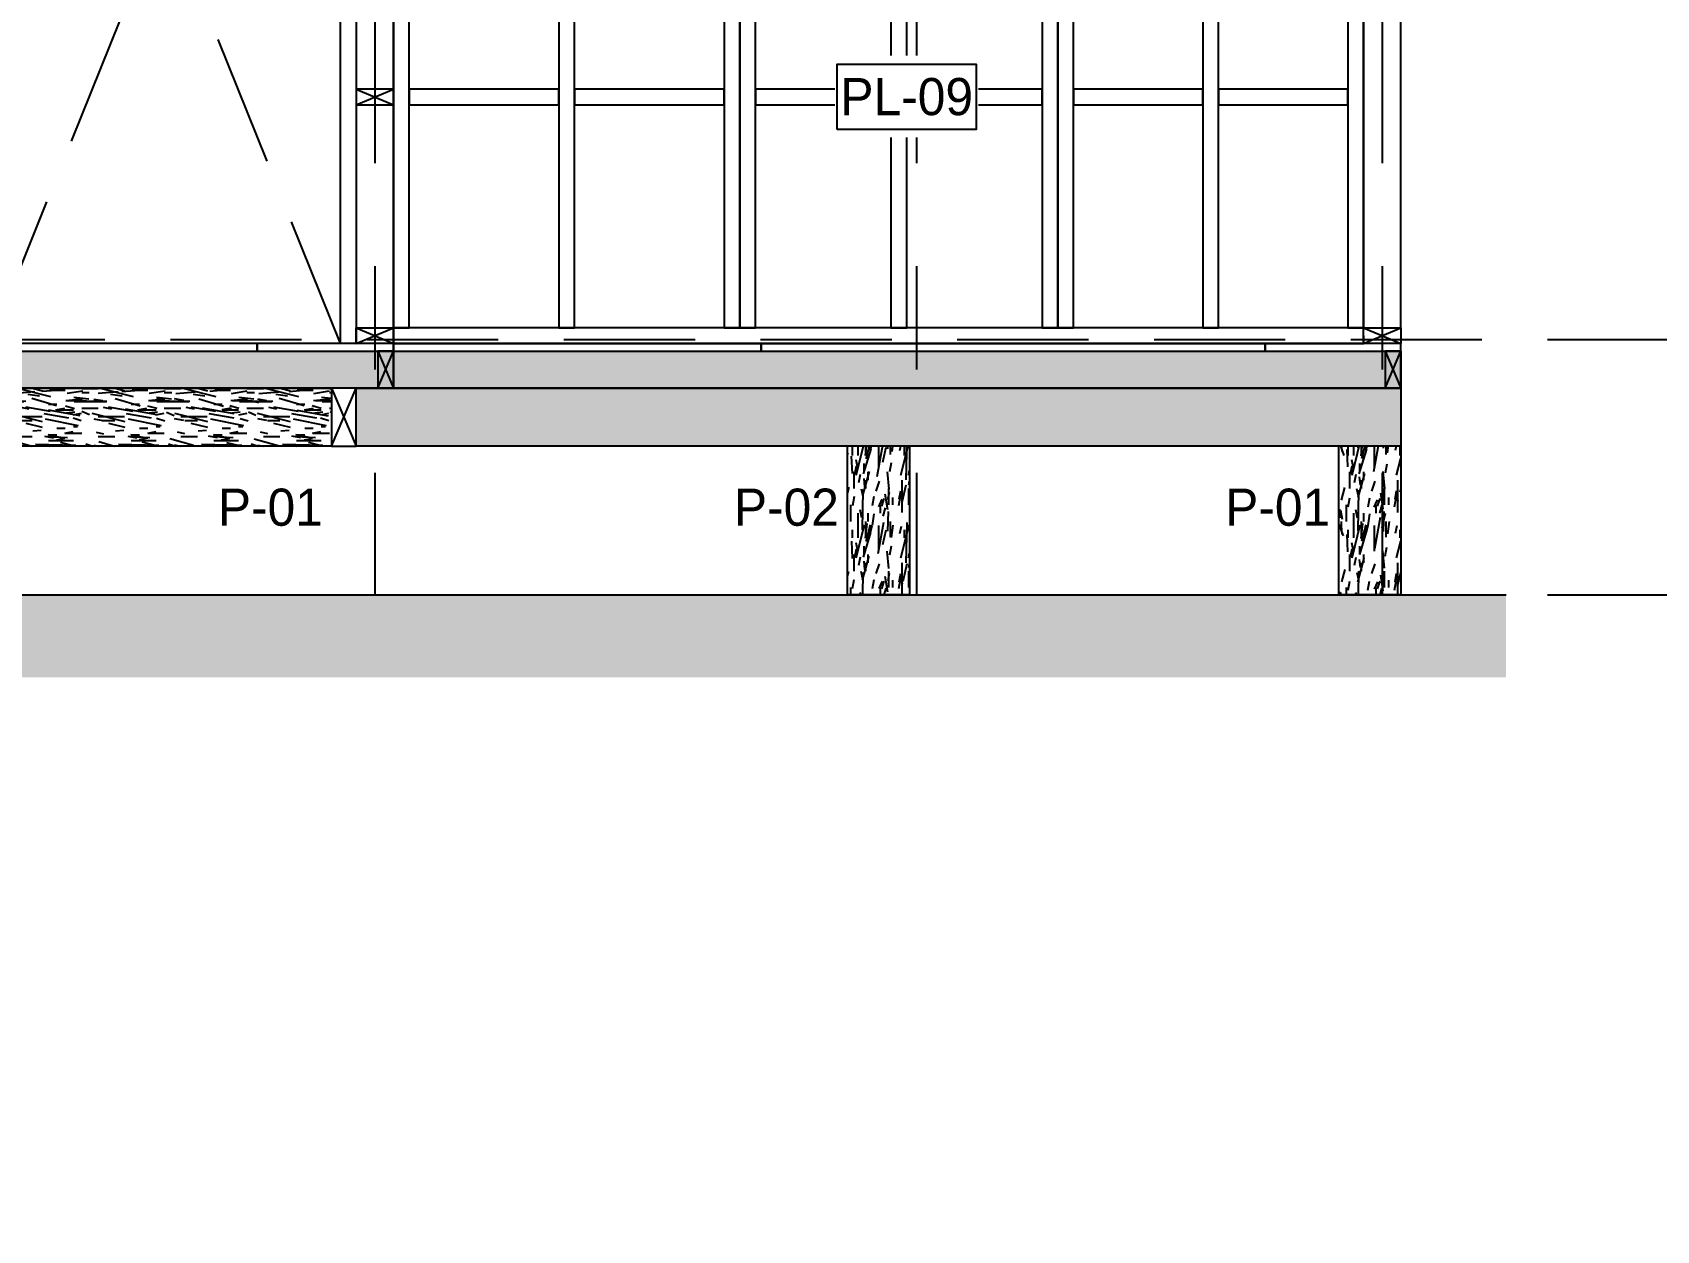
# Model space of a CAD drawing. Header units: millimetres. Extents: x 19438 to 19711, y 4351 to 4752.
# Drawn here: x 19480.548 to 19484.479, y 4515.826 to 4518.726 of the extents above; entities that cross this region are included whole.
import ezdxf

# ---------------------------------------------------------------- set-up
doc = ezdxf.new("R2010")
doc.units = ezdxf.units.MM
doc.set_wipeout_variables(frame=1)
doc.linetypes.add('CENTER', pattern=[2, 1.25, -0.25, 0.25, -0.25])
doc.linetypes.add('HIDDEN2', pattern=[4.7625, 3.175, -1.5875])
for name, color, linetype in [('cotas', 1, 'Continuous'), ('cotas @ 500', 1, 'Continuous'), ('EJES', 2, 'CENTER'), ('NIVELES', 2, 'Continuous'), ('PANELES PARED', 2, 'Continuous'), ('PILOTES', 2, 'Continuous'), ('PROYECCION PANEL', 6, 'Continuous'), ('TEXTO', 2, 'Continuous'), ('TEXTO @ 0.5', 2, 'Continuous'), ('VIGAS DE PISO', 2, 'Continuous')]:
    doc.layers.add(name, color=color, linetype=linetype)
doc.styles.add('century gothic', font='GOTHIC.TTF')
doc.styles.add('COTAS SMC', font='GOTHIC.TTF')
doc.dimstyles.new('ANOTATIVE 100 SMCONSTRUCCIONES', dxfattribs={"dimscale": 0, "dimtxt": 0.18, "dimasz": 0.15, "dimexe": 0.18, "dimexo": 0.09, "dimgap": 0.1, "dimtad": 1, "dimzin": 0, "dimdsep": 46, "dimtxsty": 'century gothic', "dimblk1": 'FLECHA1', "dimblk2": 'FLECHA1', "dimsah": 1, "dimcen": 0.18, "dimdle": 0.075, "dimclrd": 1, "dimclre": 1, "dimclrt": 2, "dimaunit": 1, "dimadec": 0, "dimazin": 0, "dimtfac": 0.75, "dimtix": 1, "dimtmove": 2, "dimatfit": 3, "dimfxl": 0.09, "dimtvp": 1.5, "dimtfill": 1, "dimtolj": 1, "dimtzin": 0, "dimarcsym": 0})
doc.dimstyles.new('PIES SMCONSTRUCCIONES', dxfattribs={"dimscale": 0, "dimtxt": 0.18, "dimasz": 0.2, "dimexe": 0.18, "dimexo": 0, "dimgap": 0.1, "dimtad": 1, "dimdec": 0, "dimlfac": 39.370079, "dimzin": 0, "dimdsep": 46, "dimlunit": 4, "dimtxsty": 'COTAS SMC', "dimblk1": 'FLECHA1', "dimblk2": 'FLECHA1', "dimsah": 1, "dimcen": 0.2, "dimdle": 0.075, "dimclrd": 1, "dimclre": 1, "dimclrt": 2, "dimaunit": 1, "dimadec": 0, "dimazin": 0, "dimtfac": 0.75, "dimtdec": 0, "dimtix": 1, "dimtmove": 2, "dimatfit": 3, "dimfxl": 0.09, "dimtvp": 1.5, "dimtfill": 1, "dimtolj": 1, "dimtzin": 0, "dimarcsym": 0})
pattern_1 = [(90, (10.32866, 0.142), (-0.2, 1e-17), [0.04, -0.16]), (98.9726, (10.43666, 0.144), (-0.199999525118, 1.200000005876), [0.0384708, -3.8086058]), (95.7105, (10.42466, 0.142), (-0.19999710144, 1.800000034755), [0.0401996, -1.9697752]), (74.5779, (10.36466, 0.142), (0.5999974677634, 2.1999999038893), [0.0601664, -5.9564754]), (83.6599, (10.29866, 0.146), (-4.086e-07, 0.200000063208), [0.0362216, -1.7748552]), (75.0686, (10.41266, 0.152), (0.199999673879, 0.799999998317), [0.0310484, -3.0737864]), (78.6901, (10.29666, 0.082), (-7.413e-08, 0.2000000583), [0.0815844, -0.9382194]), (95.7105, (10.45466, 0.144), (-0.19999710144, 1.800000034755), [0.0200998, -1.989875]), (90, (10.37066, 0.142), (-0.2, 1e-17), [0.02, -0.18]), (90, (10.34666, 0.102), (-0.2, 1e-17), [0.06, -0.14]), (101.3099, (10.31666, 0.142), (-0.19999948721, 0.79999995433), [0.020396, -0.9994078]), (92.7263, (10.39066, 0.122), (-0.1999992035454, 4.0000000589947), [0.0420476, -4.1627116]), (82.4054, (10.39666, 0.132), (0.19999873671, 1.599999971597), [0.0302654, -2.9962834]), (90, (10.47266, 0.122), (-0.2, 1e-17), [0.04, -0.16]), (88.8309, (10.48266, 0.102), (-1.5360345e-07, 0.2000000366479), [0.0980204, -9.70402]), (90, (10.33266, 0.102), (-0.2, 1e-17), [0.02, -0.18]), (90, (10.31666, 0.122), (-0.2, 1e-17), [0.02, -0.18]), (90, (10.29866, 0.032), (-0.2, 1e-17), [0.03, -0.17]), (80.5377, (10.28866, 0.086), (-7.752e-08, 0.200000015444), [0.0608276, -1.1557248]), (90, (10.28866, 0.022), (-0.2, 1e-17), [0.04, -0.16]), (90, (10.46866, 1e-18), (-0.2, 1e-17), [0.022, -0.178]), (90, (10.45866, 0.102), (-0.2, 1e-17), [0.02, -0.18]), (90, (10.45266, 2e-18), (-0.2, 1e-17), [0.042, -0.158]), (95.4403, (10.44066, 0.102), (-0.199998956714, 1.9999999402303), [0.04219, -4.1768144]), (90, (10.42466, 0.104), (-0.2, 1e-17), [0.038, -0.162]), (90, (10.42066, 4e-18), (-0.2, 1e-17), [0.022, -0.178]), (88.8309, (10.38866, 0.024), (-1.5360345e-07, 0.2000000366479), [0.0980204, -9.70402]), (90, (10.37066, 0.042), (-0.2, 1e-17), [0.02, -0.18]), (90, (10.36466, 0.022), (-0.2, 1e-17), [0.02, -0.18]), (90, (10.36466, 0.102), (-0.2, 1e-17), [0.04, -0.16]), (90, (10.36066, 0.062), (-0.2, 1e-17), [0.02, -0.18]), (90, (10.33666, 0.022), (-0.2, 1e-17), [0.04, -0.16]), (109.6538, (10.42066, 0.076), (-0.79999891494, 2.200000050424), [0.0297322, -2.9434812]), (101.3099, (10.36466, 0.042), (-0.19999948721, 0.79999995433), [0.020396, -0.9994078]), (101.3099, (10.37466, 0.122), (-0.19999948721, 0.79999995433), [0.020396, -0.9994078]), (95.7105, (10.29866, 0.062), (-0.19999710144, 1.800000034755), [0.0200998, -1.989875]), (79.6952, (10.28466, 1e-17), (0.19999893933, 1.199999995396), [0.0223606, -2.213707]), (78.6901, (10.46866, 0.022), (-7.413e-08, 0.2000000583), [0.020396, -0.9994078]), (180, (10.47266, 0.042), (-2e-17, -0.2), [0, -0.2]), (76.6076, (10.36066, 8e-18), (0.7999939065965, 3.400000044994), [0.043174, -4.2742308]), (101.3099, (10.33266, 0.122), (-0.19999948721, 0.79999995433), [0.020396, -0.9994078]), (100.3048, (10.45866, 0.122), (-0.199999208868, 0.999999957606), [0.0223606, -2.213707]), (78.6901, (10.37066, 0.062), (-7.413e-08, 0.2000000583), [0.020396, -0.9994078]), (78.6901, (10.36066, 0.082), (-7.413e-08, 0.2000000583), [0.020396, -0.9994078]), (71.5651, (10.38066, 6e-18), (-2.3367e-07, 0.19999995825), [0.0252982, -0.6071572]), (75.9638, (10.31266, 0.022), (-2.4875e-07, 0.19999992115), [0.0824622, -0.7421588]), (73.3008, (10.29866, 0.062), (0.39999874641, 1.399999991533), [0.0626418, -2.025419]), (90, (10.28866, 0.062), (-0.2, 1e-17), [0.024, -0.176]), (75.9638, (10.45266, 0.042), (-2.4875e-07, 0.19999992115), [0.0824622, -0.7421588]), (75.9638, (10.43866, 0.022), (-2.4875e-07, 0.19999992115), [0.0824622, -0.7421588]), (75.9638, (10.42066, 0.022), (-2.4875e-07, 0.19999992115), [0.0824622, -0.7421588]), (79.6952, (10.33266, 9e-18), (0.19999893933, 1.199999995396), [0.0223606, -2.213707]), (75.9638, (10.33666, 0.062), (-2.4875e-07, 0.19999992115), [0.041231, -0.78339]), (79.6952, (10.39666, 5e-18), (0.19999893933, 1.199999995396), [0.0223606, -2.213707]), (87.6141, (10.41066, 0.104), (-2.452822e-07, 0.199999989185), [0.0480416, -4.756123]), (79.6952, (10.37466, 0.082), (0.19999893933, 1.199999995396), [0.0223606, -2.213707]), (102.5288, (10.37866, 0.104), (-0.199999860747, 0.800000095695), [0.018439, -1.8254698]), (79.5626, (10.40666, 5e-18), (0.3999970687047, 2.199999936494), [0.0772788, -7.650591]), (81.8699, (10.42066, 0.076), (4.835e-08, 0.199999892184), [0.0282842, -1.3859292]), (94.7636, (10.40066, 0.022), (-0.199998289923, 2.199999989955), [0.0481664, -2.3601524]), (90, (10.39666, 0.07), (-0.2, 1e-17), [0.062, -0.138]), (74.7449, (10.30666, 1e-17), (0.199999664289, 0.799999942428), [0.0228036, -2.2575472]), (80.5377, (10.47266, 0.042), (-7.752e-08, 0.200000015444), [0.0608276, -1.1557248]), (70.0169, (10.43066, 3e-18), (0.19999986488, 0.599999976081), [0.0234094, -2.3175304]), (90, (10.31266, 0.162), (-0.2, 1e-17), [0.01, -0.19]), (90, (10.40066, 0.162), (-0.2, 1e-17), [0.02, -0.18]), (101.3099, (10.47266, 0.162), (-0.19999948721, 0.79999995433), [0.020396, -0.9994078]), (90, (10.45266, 0.164), (-0.2, 1e-17), [0.036, -0.164]), (73.3008, (10.34666, 0.162), (0.39999874641, 1.399999991533), [0.0208806, -2.0671802]), (78.0207, (10.38866, 0.164), (0.8002195416064, 3.7999999222511), [0.0368014, -6.7101288]), (180, (10.47266, 0.162), (-2e-17, -0.2), [0, -0.2]), (90, (10.46866, 0.182), (-0.2, 1e-17), [0.018, -0.182]), (90, (10.43066, 0.182), (-0.2, 1e-17), [0.018, -0.182]), (90, (10.42066, 0.182), (-0.2, 1e-17), [0.018, -0.182]), (66.0376, (10.35266, 0.182), (0.599997330343, 1.400000005486), [0.0196978, -1.9500724]), (78.5163, (10.32866, 0.182), (0.2000310941214, 0.99999999677376), [0.0183676, -13.043105]), (71.5651, (10.40066, 0.182), (-2.3367e-07, 0.19999995825), [0.0189736, -0.6134816]), (77.4712, (10.30266, 0.182), (0.19999992061, 1.000000064082), [0.018439, -1.8254698])]
pattern_2 = [(0, (10.62666, 0.156), (0, 0.2), [0.04, -0.16]), (8.9726, (10.62866, 0.048), (1.200000005876, 0.199999525118), [0.0384708, -3.8086058]), (5.7105, (10.62666, 0.06), (1.800000034755, 0.19999710144), [0.0401996, -1.9697752]), (344.5779, (10.62666, 0.12), (2.1999999038893, -0.5999974677634), [0.0601664, -5.9564754]), (353.6599, (10.63066, 0.186), (0.200000063208, 4.086e-07), [0.0362216, -1.7748552]), (345.0686, (10.63666, 0.072), (0.799999998317, -0.199999673879), [0.0310484, -3.0737864]), (348.6901, (10.56666, 0.188), (0.2000000583, 7.413e-08), [0.0815844, -0.9382194]), (5.7105, (10.62866, 0.03), (1.800000034755, 0.19999710144), [0.0200998, -1.989875]), (0, (10.62666, 0.114), (0, 0.2), [0.02, -0.18]), (0, (10.58666, 0.138), (0, 0.2), [0.06, -0.14]), (11.3099, (10.62666, 0.168), (0.79999995433, 0.19999948721), [0.020396, -0.9994078]), (2.7263, (10.60666, 0.094), (4.0000000589947, 0.1999992035454), [0.0420476, -4.1627116]), (352.4054, (10.61666, 0.088), (1.599999971597, -0.19999873671), [0.0302654, -2.9962834]), (0, (10.60666, 0.012), (0, 0.2), [0.04, -0.16]), (358.8309, (10.58666, 0.002), (0.2000000366479, 1.5360345e-07), [0.0980204, -9.70402]), (0, (10.58666, 0.152), (0, 0.2), [0.02, -0.18]), (0, (10.60666, 0.168), (0, 0.2), [0.02, -0.18]), (0, (10.51666, 0.186), (0, 0.2), [0.03, -0.17]), (350.5377, (10.57066, 0.196), (0.200000015444, 7.752e-08), [0.0608276, -1.1557248]), (0, (10.50666, 0.196), (0, 0.2), [0.04, -0.16]), (0, (10.48466, 0.016), (0, 0.2), [0.022, -0.178]), (0, (10.58666, 0.026), (0, 0.2), [0.02, -0.18]), (0, (10.48466, 0.032), (0, 0.2), [0.042, -0.158]), (5.4403, (10.58666, 0.044), (1.9999999402303, 0.199998956714), [0.04219, -4.1768144]), (0, (10.58866, 0.06), (0, 0.2), [0.038, -0.162]), (0, (10.48466, 0.064), (0, 0.2), [0.022, -0.178]), (358.8309, (10.50866, 0.096), (0.2000000366479, 1.5360345e-07), [0.0980204, -9.70402]), (0, (10.52666, 0.114), (0, 0.2), [0.02, -0.18]), (0, (10.50666, 0.12), (0, 0.2), [0.02, -0.18]), (0, (10.58666, 0.12), (0, 0.2), [0.04, -0.16]), (0, (10.54666, 0.124), (0, 0.2), [0.02, -0.18]), (0, (10.50666, 0.148), (0, 0.2), [0.04, -0.16]), (19.6538, (10.56066, 0.064), (2.200000050424, 0.79999891494), [0.0297322, -2.9434812]), (11.3099, (10.52666, 0.12), (0.79999995433, 0.19999948721), [0.020396, -0.9994078]), (11.3099, (10.60666, 0.11), (0.79999995433, 0.19999948721), [0.020396, -0.9994078]), (5.7105, (10.54666, 0.186), (1.800000034755, 0.19999710144), [0.0200998, -1.989875]), (349.6952, (10.48466, 0.2), (1.199999995396, -0.19999893933), [0.0223606, -2.213707]), (348.6901, (10.50666, 0.016), (0.2000000583, 7.413e-08), [0.020396, -0.9994078]), (90, (10.52666, 0.012), (-0.2, 1e-17), [0, -0.2]), (346.6076, (10.48466, 0.124), (3.400000044994, -0.7999939065965), [0.043174, -4.2742308]), (11.3099, (10.60666, 0.152), (0.79999995433, 0.19999948721), [0.020396, -0.9994078]), (10.3048, (10.60666, 0.026), (0.999999957606, 0.199999208868), [0.0223606, -2.213707]), (348.6901, (10.54666, 0.114), (0.2000000583, 7.413e-08), [0.020396, -0.9994078]), (348.6901, (10.56666, 0.124), (0.2000000583, 7.413e-08), [0.020396, -0.9994078]), (341.5651, (10.48466, 0.104), (0.19999995825, 2.3367e-07), [0.0252982, -0.6071572]), (345.9638, (10.50666, 0.172), (0.19999992115, 2.4875e-07), [0.0824622, -0.7421588]), (343.3008, (10.54666, 0.186), (1.399999991533, -0.39999874641), [0.0626418, -2.025419]), (0, (10.54666, 0.196), (0, 0.2), [0.024, -0.176]), (345.9638, (10.52666, 0.032), (0.19999992115, 2.4875e-07), [0.0824622, -0.7421588]), (345.9638, (10.50666, 0.046), (0.19999992115, 2.4875e-07), [0.0824622, -0.7421588]), (345.9638, (10.50666, 0.064), (0.19999992115, 2.4875e-07), [0.0824622, -0.7421588]), (349.6952, (10.48466, 0.152), (1.199999995396, -0.19999893933), [0.0223606, -2.213707]), (345.9638, (10.54666, 0.148), (0.19999992115, 2.4875e-07), [0.041231, -0.78339]), (349.6952, (10.48466, 0.088), (1.199999995396, -0.19999893933), [0.0223606, -2.213707]), (357.6141, (10.58866, 0.074), (0.199999989185, 2.452822e-07), [0.0480416, -4.756123]), (349.6952, (10.56666, 0.11), (1.199999995396, -0.19999893933), [0.0223606, -2.213707]), (12.5288, (10.58866, 0.106), (0.800000095695, 0.199999860747), [0.018439, -1.8254698]), (349.5626, (10.48466, 0.078), (2.199999936494, -0.3999970687047), [0.0772788, -7.650591]), (351.8699, (10.56066, 0.064), (0.199999892184, -4.835e-08), [0.0282842, -1.3859292]), (4.7636, (10.50666, 0.084), (2.199999989955, 0.199998289923), [0.0481664, -2.3601524]), (0, (10.55466, 0.088), (0, 0.2), [0.062, -0.138]), (344.7449, (10.48466, 0.178), (0.799999942428, -0.199999664289), [0.0228036, -2.2575472]), (350.5377, (10.52666, 0.012), (0.200000015444, 7.752e-08), [0.0608276, -1.1557248]), (340.0169, (10.48466, 0.054), (0.599999976081, -0.19999986488), [0.0234094, -2.3175304]), (0, (10.64666, 0.172), (0, 0.2), [0.01, -0.19]), (0, (10.64666, 0.084), (0, 0.2), [0.02, -0.18]), (11.3099, (10.64666, 0.012), (0.79999995433, 0.19999948721), [0.020396, -0.9994078]), (0, (10.64866, 0.032), (0, 0.2), [0.036, -0.164]), (343.3008, (10.64666, 0.138), (1.399999991533, -0.39999874641), [0.0208806, -2.0671802]), (348.0207, (10.64866, 0.096), (3.7999999222511, -0.8002195416064), [0.0368014, -6.7101288]), (90, (10.64666, 0.012), (-0.2, 1e-17), [0, -0.2]), (0, (10.66666, 0.016), (0, 0.2), [0.018, -0.182]), (0, (10.66666, 0.054), (0, 0.2), [0.018, -0.182]), (0, (10.66666, 0.064), (0, 0.2), [0.018, -0.182]), (336.0376, (10.66666, 0.132), (1.400000005486, -0.599997330343), [0.0196978, -1.9500724]), (348.5163, (10.66666, 0.156), (0.99999999677376, -0.2000310941214), [0.0183676, -13.043105]), (341.5651, (10.66666, 0.084), (0.19999995825, 2.3367e-07), [0.0189736, -0.6134816]), (347.4712, (10.66666, 0.182), (1.000000064082, -0.19999992061), [0.018439, -1.8254698])]

# ---------------------------------------------------------------- blocks, each defined once
blk = doc.blocks.new('FLECHA1')
at = {"color": 4}
blk.add_line((-0.246176, -0.248081), (0.248081, 0.25), dxfattribs=at)
at = {"color": 1}
blk.add_line((-1, 0), (0.496162, 0), dxfattribs=at)
blk = doc.blocks.new('*D405')
at = {"layer": 'cotas', "color": 1, "lineweight": -2, "transparency": 16777216}
for p, q in [((19614.326, 4625.8448), (19614.326, 4700.8448)), ((19570.9836, 4550.8448), (19524.326, 4550.8448)), ((19614.326, 4548.4298), (19614.326, 4550.8448)), ((19570.5339, 4548.4298), (19524.326, 4548.4298)), ((19614.326, 4473.4298), (19614.326, 4398.4298))]:
    blk.add_line(p, q, dxfattribs=at)
at = {"layer": 'Defpoints', "color": 0, "transparency": 16777216}
for p in [(19614.326, 4550.8448), (19615.9836, 4550.8448), (19615.5339, 4548.4298)]:
    blk.add_point(p, dxfattribs=at)
at = {"layer": 'cotas', "color": 1, "lineweight": -2, "transparency": 16777216, "xscale": 75, "yscale": 75, "zscale": 75}
for p, rotation in [((19614.326, 4550.8448), 270), ((19614.326, 4548.4298), 90)]:
    blk.add_blockref('FLECHA1', p, dxfattribs=dict(at, rotation=rotation))
at = {"layer": 'cotas', "color": 2, "transparency": 16777216, "insert": (19517.3376, 4549.6373), "char_height": 90, "attachment_point": 5, "rotation": 90, "style": 'century gothic', "bg_fill": 3, "box_fill_scale": 1.1, "bg_fill_color": 256, "bg_fill_true_color": 13158600, "bg_fill_transparency": 0}
blk.add_mtext('\\A1;2.42', dxfattribs=at)
blk = doc.blocks.new('*D460')
at = {"layer": 'cotas', "color": 1, "lineweight": -2, "transparency": 16777216}
for p, q in [((19620.0128, 4651.7533), (19620.0128, 4751.7533)), ((19620.4168, 4551.7533), (19530.0128, 4551.7533)), ((19620.0128, 4550.5333), (19620.0128, 4551.7533)), ((19620.4168, 4550.5333), (19530.0128, 4550.5333)), ((19620.0128, 4450.5333), (19620.0128, 4350.5333))]:
    blk.add_line(p, q, dxfattribs=at)
at = {"layer": 'Defpoints', "color": 0, "transparency": 16777216}
for p in [(19620.0128, 4551.7533), (19620.4168, 4551.7533), (19620.4168, 4550.5333)]:
    blk.add_point(p, dxfattribs=at)
at = {"layer": 'cotas', "color": 1, "lineweight": -2, "transparency": 16777216, "xscale": 100, "yscale": 100, "zscale": 100}
for p, rotation in [((19620.0128, 4551.7533), 270), ((19620.0128, 4550.5333), 90)]:
    blk.add_blockref('FLECHA1', p, dxfattribs=dict(at, rotation=rotation))
at = {"layer": 'cotas', "color": 2, "transparency": 16777216, "insert": (19523.8809, 4551.1433), "char_height": 90, "attachment_point": 5, "rotation": 90, "style": 'COTAS SMC', "bg_fill": 3, "box_fill_scale": 1.1, "bg_fill_color": 256, "bg_fill_true_color": 13158600, "bg_fill_transparency": 0}
blk.add_mtext("\\A1;4'", dxfattribs=at)
blk = doc.blocks.new('PP9')
at = {"layer": 'PANELES PARED', "color": 8, "linetype": 'HIDDEN2', "ltscale": 0.1}
for p, q in [((19480.4086, 4520.0188), (19481.1786, 4521.1482)), ((19480.4086, 4521.1482), (19481.1786, 4520.0188))]:
    blk.add_line(p, q, dxfattribs=at)
at = {"layer": 'PANELES PARED'}
for points in [[(19479.5702, 4521.2242), (19479.5702, 4521.1862), (19481.9186, 4521.1862), (19481.9186, 4521.2242)], [(19479.6082, 4521.1862), (19479.5702, 4521.1862), (19479.5702, 4518.8622), (19479.6082, 4518.8622)], [(19480.0084, 4521.1862), (19479.9704, 4521.1862), (19479.9704, 4518.8622), (19480.0084, 4518.8622)], [(19480.4086, 4521.1862), (19480.3706, 4521.1862), (19480.3706, 4518.8622), (19480.4086, 4518.8622)], [(19480.4086, 4521.1862), (19480.4086, 4521.1482), (19481.1786, 4521.1482), (19481.1786, 4521.1862)], [(19481.2166, 4521.1862), (19481.1786, 4521.1862), (19481.1786, 4518.8622), (19481.2166, 4518.8622)], [(19481.5676, 4521.1862), (19481.5296, 4521.1862), (19481.5296, 4518.8622), (19481.5676, 4518.8622)], [(19481.9186, 4521.1862), (19481.8806, 4521.1862), (19481.8806, 4518.8622), (19481.9186, 4518.8622)], [(19479.6082, 4520.6215), (19479.6082, 4520.5835), (19479.9704, 4520.5835), (19479.9704, 4520.6215)], [(19480.0084, 4520.6215), (19480.0084, 4520.5835), (19480.3706, 4520.5835), (19480.3706, 4520.6215)], [(19481.2166, 4520.6215), (19481.2166, 4520.5835), (19481.5296, 4520.5835), (19481.5296, 4520.6215)], [(19481.5676, 4520.6215), (19481.5676, 4520.5835), (19481.8806, 4520.5835), (19481.8806, 4520.6215)], [(19479.6082, 4520.0188), (19479.6082, 4519.9808), (19479.9704, 4519.9808), (19479.9704, 4520.0188)], [(19480.0084, 4520.0188), (19480.0084, 4519.9808), (19480.3706, 4519.9808), (19480.3706, 4520.0188)], [(19480.4086, 4520.0188), (19480.4086, 4519.9808), (19481.1786, 4519.9808), (19481.1786, 4520.0188)], [(19481.2166, 4520.0188), (19481.2166, 4519.9808), (19481.5296, 4519.9808), (19481.5296, 4520.0188)], [(19481.5676, 4520.0188), (19481.5676, 4519.9808), (19481.8806, 4519.9808), (19481.8806, 4520.0188)], [(19480.4466, 4519.9808), (19480.4086, 4519.9808), (19480.4086, 4518.8622), (19480.4466, 4518.8622)], [(19480.8126, 4519.9808), (19480.7746, 4519.9808), (19480.7746, 4518.8622), (19480.8126, 4518.8622)], [(19481.1786, 4519.9808), (19481.1406, 4519.9808), (19481.1406, 4518.8622), (19481.1786, 4518.8622)], [(19479.6082, 4519.4405), (19479.6082, 4519.4025), (19479.9704, 4519.4025), (19479.9704, 4519.4405)], [(19480.0084, 4519.4405), (19480.0084, 4519.4025), (19480.3706, 4519.4025), (19480.3706, 4519.4405)], [(19480.4466, 4519.4405), (19480.4466, 4519.4025), (19480.7746, 4519.4025), (19480.7746, 4519.4405)], [(19480.8126, 4519.4405), (19480.8126, 4519.4025), (19481.1406, 4519.4025), (19481.1406, 4519.4405)], [(19481.2166, 4519.4405), (19481.2166, 4519.4025), (19481.5296, 4519.4025), (19481.5296, 4519.4405)], [(19481.5676, 4519.4405), (19481.5676, 4519.4025), (19481.8806, 4519.4025), (19481.8806, 4519.4405)], [(19479.5702, 4518.8622), (19479.5702, 4518.8242), (19481.9186, 4518.8242), (19481.9186, 4518.8622)]]:
    blk.add_lwpolyline(points, close=True, dxfattribs=at)
blk = doc.blocks.new('P01')
h = blk.add_hatch()
h.set_pattern_fill('MADERA_03', color=250, scale=0.2, angle=90, pattern_type=2)
h.set_pattern_definition([(90, (-0.156, 0.142), (-0.2, 1e-17), [0.04, -0.16]), (98.9726, (-0.048, 0.144), (-0.199999525118, 1.200000005876), [0.0384708, -3.8086058]), (95.7105, (-0.06, 0.142), (-0.19999710144, 1.800000034755), [0.0401996, -1.9697752]), (74.5779, (-0.12, 0.142), (0.5999974677634, 2.1999999038893), [0.0601664, -5.9564754]), (83.6599, (-0.186, 0.146), (-4.086e-07, 0.200000063208), [0.0362216, -1.7748552]), (75.0686, (-0.072, 0.152), (0.199999673879, 0.799999998317), [0.0310484, -3.0737864]), (78.6901, (-0.188, 0.082), (-7.413e-08, 0.2000000583), [0.0815844, -0.9382194]), (95.7105, (-0.03, 0.144), (-0.19999710144, 1.800000034755), [0.0200998, -1.989875]), (90, (-0.114, 0.142), (-0.2, 1e-17), [0.02, -0.18]), (90, (-0.138, 0.102), (-0.2, 1e-17), [0.06, -0.14]), (101.3099, (-0.168, 0.142), (-0.19999948721, 0.79999995433), [0.020396, -0.9994078]), (92.7263, (-0.094, 0.122), (-0.1999992035454, 4.0000000589947), [0.0420476, -4.1627116]), (82.4054, (-0.088, 0.132), (0.19999873671, 1.599999971597), [0.0302654, -2.9962834]), (90, (-0.012, 0.122), (-0.2, 1e-17), [0.04, -0.16]), (88.8309, (-0.002, 0.102), (-1.5360345e-07, 0.2000000366479), [0.0980204, -9.70402]), (90, (-0.152, 0.102), (-0.2, 1e-17), [0.02, -0.18]), (90, (-0.168, 0.122), (-0.2, 1e-17), [0.02, -0.18]), (90, (-0.186, 0.032), (-0.2, 1e-17), [0.03, -0.17]), (80.5377, (-0.196, 0.086), (-7.752e-08, 0.200000015444), [0.0608276, -1.1557248]), (90, (-0.196, 0.022), (-0.2, 1e-17), [0.04, -0.16]), (90, (-0.016, 1e-18), (-0.2, 1e-17), [0.022, -0.178]), (90, (-0.026, 0.102), (-0.2, 1e-17), [0.02, -0.18]), (90, (-0.032, 2e-18), (-0.2, 1e-17), [0.042, -0.158]), (95.4403, (-0.044, 0.102), (-0.199998956714, 1.9999999402303), [0.04219, -4.1768144]), (90, (-0.06, 0.104), (-0.2, 1e-17), [0.038, -0.162]), (90, (-0.064, 4e-18), (-0.2, 1e-17), [0.022, -0.178]), (88.8309, (-0.096, 0.024), (-1.5360345e-07, 0.2000000366479), [0.0980204, -9.70402]), (90, (-0.114, 0.042), (-0.2, 1e-17), [0.02, -0.18]), (90, (-0.12, 0.022), (-0.2, 1e-17), [0.02, -0.18]), (90, (-0.12, 0.102), (-0.2, 1e-17), [0.04, -0.16]), (90, (-0.124, 0.062), (-0.2, 1e-17), [0.02, -0.18]), (90, (-0.148, 0.022), (-0.2, 1e-17), [0.04, -0.16]), (109.6538, (-0.064, 0.076), (-0.79999891494, 2.200000050424), [0.0297322, -2.9434812]), (101.3099, (-0.12, 0.042), (-0.19999948721, 0.79999995433), [0.020396, -0.9994078]), (101.3099, (-0.11, 0.122), (-0.19999948721, 0.79999995433), [0.020396, -0.9994078]), (95.7105, (-0.186, 0.062), (-0.19999710144, 1.800000034755), [0.0200998, -1.989875]), (79.6952, (-0.2, 1e-17), (0.19999893933, 1.199999995396), [0.0223606, -2.213707]), (78.6901, (-0.016, 0.022), (-7.413e-08, 0.2000000583), [0.020396, -0.9994078]), (180, (-0.012, 0.042), (-2e-17, -0.2), [0, -0.2]), (76.6076, (-0.124, 8e-18), (0.7999939065965, 3.400000044994), [0.043174, -4.2742308]), (101.3099, (-0.152, 0.122), (-0.19999948721, 0.79999995433), [0.020396, -0.9994078]), (100.3048, (-0.026, 0.122), (-0.199999208868, 0.999999957606), [0.0223606, -2.213707]), (78.6901, (-0.114, 0.062), (-7.413e-08, 0.2000000583), [0.020396, -0.9994078]), (78.6901, (-0.124, 0.082), (-7.413e-08, 0.2000000583), [0.020396, -0.9994078]), (71.5651, (-0.104, 6e-18), (-2.3367e-07, 0.19999995825), [0.0252982, -0.6071572]), (75.9638, (-0.172, 0.022), (-2.4875e-07, 0.19999992115), [0.0824622, -0.7421588]), (73.3008, (-0.186, 0.062), (0.39999874641, 1.399999991533), [0.0626418, -2.025419]), (90, (-0.196, 0.062), (-0.2, 1e-17), [0.024, -0.176]), (75.9638, (-0.032, 0.042), (-2.4875e-07, 0.19999992115), [0.0824622, -0.7421588]), (75.9638, (-0.046, 0.022), (-2.4875e-07, 0.19999992115), [0.0824622, -0.7421588]), (75.9638, (-0.064, 0.022), (-2.4875e-07, 0.19999992115), [0.0824622, -0.7421588]), (79.6952, (-0.152, 9e-18), (0.19999893933, 1.199999995396), [0.0223606, -2.213707]), (75.9638, (-0.148, 0.062), (-2.4875e-07, 0.19999992115), [0.041231, -0.78339]), (79.6952, (-0.088, 5e-18), (0.19999893933, 1.199999995396), [0.0223606, -2.213707]), (87.6141, (-0.074, 0.104), (-2.452822e-07, 0.199999989185), [0.0480416, -4.756123]), (79.6952, (-0.11, 0.082), (0.19999893933, 1.199999995396), [0.0223606, -2.213707]), (102.5288, (-0.106, 0.104), (-0.199999860747, 0.800000095695), [0.018439, -1.8254698]), (79.5626, (-0.078, 5e-18), (0.3999970687047, 2.199999936494), [0.0772788, -7.650591]), (81.8699, (-0.064, 0.076), (4.835e-08, 0.199999892184), [0.0282842, -1.3859292]), (94.7636, (-0.084, 0.022), (-0.199998289923, 2.199999989955), [0.0481664, -2.3601524]), (90, (-0.088, 0.07), (-0.2, 1e-17), [0.062, -0.138]), (74.7449, (-0.178, 1e-17), (0.199999664289, 0.799999942428), [0.0228036, -2.2575472]), (80.5377, (-0.012, 0.042), (-7.752e-08, 0.200000015444), [0.0608276, -1.1557248]), (70.0169, (-0.054, 3e-18), (0.19999986488, 0.599999976081), [0.0234094, -2.3175304]), (90, (-0.172, 0.162), (-0.2, 1e-17), [0.01, -0.19]), (90, (-0.084, 0.162), (-0.2, 1e-17), [0.02, -0.18]), (101.3099, (-0.012, 0.162), (-0.19999948721, 0.79999995433), [0.020396, -0.9994078]), (90, (-0.032, 0.164), (-0.2, 1e-17), [0.036, -0.164]), (73.3008, (-0.138, 0.162), (0.39999874641, 1.399999991533), [0.0208806, -2.0671802]), (78.0207, (-0.096, 0.164), (0.8002195416064, 3.7999999222511), [0.0368014, -6.7101288]), (180, (-0.012, 0.162), (-2e-17, -0.2), [0, -0.2]), (90, (-0.016, 0.182), (-0.2, 1e-17), [0.018, -0.182]), (90, (-0.054, 0.182), (-0.2, 1e-17), [0.018, -0.182]), (90, (-0.064, 0.182), (-0.2, 1e-17), [0.018, -0.182]), (66.0376, (-0.132, 0.182), (0.599997330343, 1.400000005486), [0.0196978, -1.9500724]), (78.5163, (-0.156, 0.182), (0.2000310941214, 0.99999999677376), [0.0183676, -13.043105]), (71.5651, (-0.084, 0.182), (-2.3367e-07, 0.19999995825), [0.0189736, -0.6134816]), (77.4712, (-0.182, 0.182), (0.19999992061, 1.000000064082), [0.018439, -1.8254698])])
h.paths.add_polyline_path([(19444.003, 4504.1263), (19444.153, 4504.1263), (19444.153, 4504.6263), (19444.003, 4504.6263)])
blk.add_lwpolyline([(19444.003, 4504.1263), (19444.153, 4504.1263), (19444.153, 4504.6263), (19444.003, 4504.6263)], close=True)
blk = doc.blocks.new('PP17')
at = {"layer": 'PANELES PARED', "color": 8, "linetype": 'HIDDEN2', "ltscale": 0.1}
for p, q in [((19433.3208, 4512.8793), (19432.4708, 4513.0933)), ((19433.3208, 4513.0933), (19432.4708, 4512.8793)), ((19432.4708, 4512.8413), (19433.3208, 4510.7313)), ((19432.4708, 4510.7313), (19433.3208, 4512.8413))]:
    blk.add_line(p, q, dxfattribs=at)
at = {"layer": 'PANELES PARED'}
for points in [[(19432.4328, 4513.1313), (19432.4328, 4513.0933), (19433.3588, 4513.0933), (19433.3588, 4513.1313)], [(19432.4708, 4513.0933), (19432.4328, 4513.0933), (19432.4328, 4510.7313), (19432.4708, 4510.7313)], [(19433.3588, 4513.0933), (19433.3208, 4513.0933), (19433.3208, 4510.7313), (19433.3588, 4510.7313)], [(19432.4708, 4512.8793), (19432.4708, 4512.8413), (19433.3208, 4512.8413), (19433.3208, 4512.8793)]]:
    blk.add_lwpolyline(points, close=True, dxfattribs=at)
blk = doc.blocks.new('*U570')
at = {"layer": 'cotas @ 500'}
dim = blk.add_linear_dim(base=(19614.3260382735, 4550.8448237801), p1=(19615.5338597089, 4548.4298237801), p2=(19615.9836080801, 4550.8448237801), angle=90, dimstyle='ANOTATIVE 100 SMCONSTRUCCIONES', override={"dimscale": 500, "dimtix": 1, "dimtofl": 1, "dimtmove": 1, "dimatfit": 1}, dxfattribs=at)
dim.commit()
dim.dimension.update_dxf_attribs({"geometry": '*D405', "text_midpoint": (19517.3375950376, 4549.6373237801)})
blk = doc.blocks.new('*U572')
at = {"layer": 'cotas @ 500'}
dim = blk.add_linear_dim(base=(19620.0128, 4551.7533), p1=(19620.4168, 4550.5333), p2=(19620.4168, 4551.7533), angle=90, dimstyle='PIES SMCONSTRUCCIONES', override={"dimscale": 500, "dimtix": 1, "dimtofl": 1, "dimtmove": 2, "dimatfit": 3}, dxfattribs=at)
dim.commit()
dim.dimension.update_dxf_attribs({"geometry": '*D460', "text_midpoint": (19523.8809, 4551.1433)})

msp = doc.modelspace()

# ---------------------------------------------------------------- block references
at = {"layer": 'PILOTES', "xscale": -1}
msp.add_blockref('P01', (38925.425, 13.2387), dxfattribs=at)

# ---------------------------------------------------------------- next in the draw order: wipeouts: each hides what was drawn before it
msp.add_wipeout([(19483.8604, 4517.865), (19483.8604, 4517.725), (19481.332, 4517.725), (19481.332, 4517.865)]).dxf.layer = 'VIGAS DE PISO'

# ---------------------------------------------------------------- next in the draw order: block references
at = {"layer": 'cotas'}
msp.add_blockref('*U570', (0, 0), dxfattribs=at)

# ---------------------------------------------------------------- next in the draw order: block references
msp.add_blockref('*U572', (0, 0), dxfattribs=at)

# ---------------------------------------------------------------- next in the draw order: hatches: boundary and pattern name
h = msp.add_hatch()
h.set_pattern_fill('MADERA_03', color=250, scale=0.2, angle=90, pattern_type=2)
h.set_pattern_definition(pattern_1)
h.paths.add_polyline_path([(19482.6712, 4517.365), (19482.5212, 4517.365), (19482.5212, 4517.865), (19482.6712, 4517.865)])
h = msp.add_hatch()
h.set_pattern_fill('MADERA_03', color=250, scale=0.2, angle=90, pattern_type=2)
h.set_pattern_definition(pattern_1)
h.paths.add_polyline_path([(19483.8604, 4517.365), (19483.7104, 4517.365), (19483.7104, 4517.865), (19483.8604, 4517.865)])
h = msp.add_hatch()
h.set_pattern_fill('EARTH', color=8, scale=0.01, angle=45)
h.set_pattern_definition([(45, (33.39895, 13.23871), (7e-18, 0.08980256121), [0.0635, -0.0635]), (45, (33.38211, 13.255545), (7e-18, 0.08980256121), [0.0635, -0.0635]), (45, (33.365274, 13.27238), (7e-18, 0.08980256121), [0.0635, -0.0635]), (135, (33.365274, 13.28361), (-0.08980256121, 7e-18), [0.0635, -0.0635]), (135, (33.38211, 13.300446), (-0.08980256121, 7e-18), [0.0635, -0.0635]), (135, (33.39895, 13.317284), (-0.08980256121, 7e-18), [0.0635, -0.0635])])
h.paths.add_polyline_path([(19484.1154, 4517.165), (19484.1154, 4517.365), (19477.177, 4517.365), (19477.177, 4517.165)])

# ---------------------------------------------------------------- next in the draw order: linework, layer by layer
at = {"color": 5}
msp.add_line((19477.177, 4517.365), (19484.1154, 4517.365), dxfattribs=at)
at = {"color": 1}
for points in [[(19479.872, 4517.973), (19479.872, 4517.955), (19481.092, 4517.955), (19481.092, 4517.973)], [(19481.092, 4517.973), (19481.092, 4517.955), (19481.422, 4517.955), (19481.422, 4517.973)], [(19481.422, 4517.973), (19481.422, 4517.955), (19482.312, 4517.955), (19482.312, 4517.973)], [(19482.312, 4517.973), (19482.312, 4517.955), (19483.532, 4517.955), (19483.532, 4517.973)], [(19483.532, 4517.973), (19483.532, 4517.955), (19483.8604, 4517.955), (19483.8604, 4517.973)]]:
    msp.add_lwpolyline(points, close=True, dxfattribs=at)
at = {"layer": 'NIVELES', "color": 1, "linetype": 'HIDDEN2', "ltscale": 0.1}
for p, q in [((19477.0719, 4517.983), (19485.2204, 4517.983)), ((19477.0719, 4517.365), (19485.2204, 4517.365))]:
    msp.add_line(p, q, dxfattribs=at)
at = {"layer": 'PANELES PARED'}
for p, q in [((19481.332, 4518.5893), (19481.422, 4518.5513)), ((19481.332, 4518.5513), (19481.422, 4518.5893)), ((19481.332, 4517.973), (19481.422, 4518.011)), ((19481.332, 4518.011), (19481.422, 4517.973)), ((19483.7704, 4517.973), (19483.8604, 4518.011)), ((19483.7704, 4518.011), (19483.8604, 4517.973))]:
    msp.add_line(p, q, dxfattribs=at)
for points in [[(19481.332, 4518.011), (19481.422, 4518.011), (19481.422, 4520.335), (19481.332, 4520.335)], [(19483.7704, 4518.011), (19483.8604, 4518.011), (19483.8604, 4520.335), (19483.7704, 4520.335)], [(19481.332, 4518.5513), (19481.422, 4518.5513), (19481.422, 4518.5893), (19481.332, 4518.5893)], [(19481.332, 4518.011), (19481.422, 4518.011), (19481.422, 4517.973), (19481.332, 4517.973)], [(19483.7704, 4518.011), (19483.8604, 4518.011), (19483.8604, 4517.973), (19483.7704, 4517.973)]]:
    msp.add_lwpolyline(points, close=True, dxfattribs=at)
at = {"layer": 'PILOTES'}
for points in [[(19482.6712, 4517.365), (19482.5212, 4517.365), (19482.5212, 4517.865), (19482.6712, 4517.865)], [(19483.8604, 4517.365), (19483.7104, 4517.365), (19483.7104, 4517.865), (19483.8604, 4517.865)]]:
    msp.add_lwpolyline(points, close=True, dxfattribs=at)
at = {"layer": 'PROYECCION PANEL', "linetype": 'HIDDEN2', "ltscale": 0.1}
msp.add_lwpolyline([(19481.422, 4520.373), (19483.7704, 4520.373), (19483.7704, 4517.973), (19481.422, 4517.973)], close=True, dxfattribs=at)

# ---------------------------------------------------------------- next in the draw order: block references
at = {"xscale": -1}
msp.add_blockref('PP17', (38913.7647, 7.2417), dxfattribs=at)
msp.add_blockref('PP9', (1.8517, -0.8512))

# ---------------------------------------------------------------- next in the draw order: texts
at = {"layer": 'TEXTO @ 0.5', "color": 2, "char_height": 0.09, "width": 0.238534, "attachment_point": 1, "style": 'century gothic'}
for s, insert in [('P-01 ', (19480.9968, 4517.622)), ('P-02 ', (19482.246, 4517.622)), ('P-01 ', (19483.4352, 4517.622))]:
    msp.add_mtext(s, dxfattribs=dict(at, insert=insert))

# ---------------------------------------------------------------- next in the draw order: wipeouts: each hides what was drawn before it
msp.add_wipeout([(19481.272, 4517.865), (19481.272, 4517.725), (19479.412, 4517.725), (19479.412, 4517.865)]).dxf.layer = 'VIGAS DE PISO'

# ---------------------------------------------------------------- next in the draw order: hatches: boundary and pattern name
h = msp.add_hatch()
h.set_pattern_fill('MADERA_03', color=250, scale=0.2, pattern_type=2)
h.set_pattern_definition(pattern_2)
h.paths.add_polyline_path([(19481.272, 4517.865), (19481.272, 4517.725), (19479.412, 4517.725), (19479.412, 4517.865)])

# ---------------------------------------------------------------- next in the draw order: linework, layer by layer
at = {"layer": 'VIGAS DE PISO'}
msp.add_lwpolyline([(19481.272, 4517.865), (19481.272, 4517.725), (19479.412, 4517.725), (19479.412, 4517.865)], close=True, dxfattribs=at)

# ---------------------------------------------------------------- next in the draw order: wipeouts: each hides what was drawn before it
at = {"color": 250}
msp.add_wipeout([(19483.8604, 4517.865), (19483.8604, 4517.725), (19481.332, 4517.725), (19481.332, 4517.865)], dxfattribs=at)

# ---------------------------------------------------------------- next in the draw order: hatches: boundary and pattern name
h = msp.add_hatch()
h.set_pattern_fill('MADERA_03', color=250, scale=0.2, pattern_type=2)
h.set_pattern_definition(pattern_2)
h.paths.add_polyline_path([(19479.382, 4517.955), (19481.422, 4517.955), (19481.422, 4517.865), (19479.382, 4517.865)])
h = msp.add_hatch()
h.set_pattern_fill('MADERA_03', color=250, scale=0.2, pattern_type=2)
h.set_pattern_definition([(0, (12.66666, 0.156), (0, 0.2), [0.04, -0.16]), (8.9726, (12.66866, 0.048), (1.200000005876, 0.199999525118), [0.0384708, -3.8086058]), (5.7105, (12.66666, 0.06), (1.800000034755, 0.19999710144), [0.0401996, -1.9697752]), (344.5779, (12.66666, 0.12), (2.1999999038893, -0.5999974677634), [0.0601664, -5.9564754]), (353.6599, (12.67066, 0.186), (0.200000063208, 4.086e-07), [0.0362216, -1.7748552]), (345.0686, (12.67666, 0.072), (0.799999998317, -0.199999673879), [0.0310484, -3.0737864]), (348.6901, (12.60666, 0.188), (0.2000000583, 7.413e-08), [0.0815844, -0.9382194]), (5.7105, (12.66866, 0.03), (1.800000034755, 0.19999710144), [0.0200998, -1.989875]), (0, (12.66666, 0.114), (0, 0.2), [0.02, -0.18]), (0, (12.62666, 0.138), (0, 0.2), [0.06, -0.14]), (11.3099, (12.66666, 0.168), (0.79999995433, 0.19999948721), [0.020396, -0.9994078]), (2.7263, (12.64666, 0.094), (4.0000000589947, 0.1999992035454), [0.0420476, -4.1627116]), (352.4054, (12.65666, 0.088), (1.599999971597, -0.19999873671), [0.0302654, -2.9962834]), (0, (12.64666, 0.012), (0, 0.2), [0.04, -0.16]), (358.8309, (12.62666, 0.002), (0.2000000366479, 1.5360345e-07), [0.0980204, -9.70402]), (0, (12.62666, 0.152), (0, 0.2), [0.02, -0.18]), (0, (12.64666, 0.168), (0, 0.2), [0.02, -0.18]), (0, (12.55666, 0.186), (0, 0.2), [0.03, -0.17]), (350.5377, (12.61066, 0.196), (0.200000015444, 7.752e-08), [0.0608276, -1.1557248]), (0, (12.54666, 0.196), (0, 0.2), [0.04, -0.16]), (0, (12.52466, 0.016), (0, 0.2), [0.022, -0.178]), (0, (12.62666, 0.026), (0, 0.2), [0.02, -0.18]), (0, (12.52466, 0.032), (0, 0.2), [0.042, -0.158]), (5.4403, (12.62666, 0.044), (1.9999999402303, 0.199998956714), [0.04219, -4.1768144]), (0, (12.62866, 0.06), (0, 0.2), [0.038, -0.162]), (0, (12.52466, 0.064), (0, 0.2), [0.022, -0.178]), (358.8309, (12.54866, 0.096), (0.2000000366479, 1.5360345e-07), [0.0980204, -9.70402]), (0, (12.56666, 0.114), (0, 0.2), [0.02, -0.18]), (0, (12.54666, 0.12), (0, 0.2), [0.02, -0.18]), (0, (12.62666, 0.12), (0, 0.2), [0.04, -0.16]), (0, (12.58666, 0.124), (0, 0.2), [0.02, -0.18]), (0, (12.54666, 0.148), (0, 0.2), [0.04, -0.16]), (19.6538, (12.60066, 0.064), (2.200000050424, 0.79999891494), [0.0297322, -2.9434812]), (11.3099, (12.56666, 0.12), (0.79999995433, 0.19999948721), [0.020396, -0.9994078]), (11.3099, (12.64666, 0.11), (0.79999995433, 0.19999948721), [0.020396, -0.9994078]), (5.7105, (12.58666, 0.186), (1.800000034755, 0.19999710144), [0.0200998, -1.989875]), (349.6952, (12.52466, 0.2), (1.199999995396, -0.19999893933), [0.0223606, -2.213707]), (348.6901, (12.54666, 0.016), (0.2000000583, 7.413e-08), [0.020396, -0.9994078]), (90, (12.56666, 0.012), (-0.2, 1e-17), [0, -0.2]), (346.6076, (12.52466, 0.124), (3.400000044994, -0.7999939065965), [0.043174, -4.2742308]), (11.3099, (12.64666, 0.152), (0.79999995433, 0.19999948721), [0.020396, -0.9994078]), (10.3048, (12.64666, 0.026), (0.999999957606, 0.199999208868), [0.0223606, -2.213707]), (348.6901, (12.58666, 0.114), (0.2000000583, 7.413e-08), [0.020396, -0.9994078]), (348.6901, (12.60666, 0.124), (0.2000000583, 7.413e-08), [0.020396, -0.9994078]), (341.5651, (12.52466, 0.104), (0.19999995825, 2.3367e-07), [0.0252982, -0.6071572]), (345.9638, (12.54666, 0.172), (0.19999992115, 2.4875e-07), [0.0824622, -0.7421588]), (343.3008, (12.58666, 0.186), (1.399999991533, -0.39999874641), [0.0626418, -2.025419]), (0, (12.58666, 0.196), (0, 0.2), [0.024, -0.176]), (345.9638, (12.56666, 0.032), (0.19999992115, 2.4875e-07), [0.0824622, -0.7421588]), (345.9638, (12.54666, 0.046), (0.19999992115, 2.4875e-07), [0.0824622, -0.7421588]), (345.9638, (12.54666, 0.064), (0.19999992115, 2.4875e-07), [0.0824622, -0.7421588]), (349.6952, (12.52466, 0.152), (1.199999995396, -0.19999893933), [0.0223606, -2.213707]), (345.9638, (12.58666, 0.148), (0.19999992115, 2.4875e-07), [0.041231, -0.78339]), (349.6952, (12.52466, 0.088), (1.199999995396, -0.19999893933), [0.0223606, -2.213707]), (357.6141, (12.62866, 0.074), (0.199999989185, 2.452822e-07), [0.0480416, -4.756123]), (349.6952, (12.60666, 0.11), (1.199999995396, -0.19999893933), [0.0223606, -2.213707]), (12.5288, (12.62866, 0.106), (0.800000095695, 0.199999860747), [0.018439, -1.8254698]), (349.5626, (12.52466, 0.078), (2.199999936494, -0.3999970687047), [0.0772788, -7.650591]), (351.8699, (12.60066, 0.064), (0.199999892184, -4.835e-08), [0.0282842, -1.3859292]), (4.7636, (12.54666, 0.084), (2.199999989955, 0.199998289923), [0.0481664, -2.3601524]), (0, (12.59466, 0.088), (0, 0.2), [0.062, -0.138]), (344.7449, (12.52466, 0.178), (0.799999942428, -0.199999664289), [0.0228036, -2.2575472]), (350.5377, (12.56666, 0.012), (0.200000015444, 7.752e-08), [0.0608276, -1.1557248]), (340.0169, (12.52466, 0.054), (0.599999976081, -0.19999986488), [0.0234094, -2.3175304]), (0, (12.68666, 0.172), (0, 0.2), [0.01, -0.19]), (0, (12.68666, 0.084), (0, 0.2), [0.02, -0.18]), (11.3099, (12.68666, 0.012), (0.79999995433, 0.19999948721), [0.020396, -0.9994078]), (0, (12.68866, 0.032), (0, 0.2), [0.036, -0.164]), (343.3008, (12.68666, 0.138), (1.399999991533, -0.39999874641), [0.0208806, -2.0671802]), (348.0207, (12.68866, 0.096), (3.7999999222511, -0.8002195416064), [0.0368014, -6.7101288]), (90, (12.68666, 0.012), (-0.2, 1e-17), [0, -0.2]), (0, (12.70666, 0.016), (0, 0.2), [0.018, -0.182]), (0, (12.70666, 0.054), (0, 0.2), [0.018, -0.182]), (0, (12.70666, 0.064), (0, 0.2), [0.018, -0.182]), (336.0376, (12.70666, 0.132), (1.400000005486, -0.599997330343), [0.0196978, -1.9500724]), (348.5163, (12.70666, 0.156), (0.99999999677376, -0.2000310941214), [0.0183676, -13.043105]), (341.5651, (12.70666, 0.084), (0.19999995825, 2.3367e-07), [0.0189736, -0.6134816]), (347.4712, (12.70666, 0.182), (1.000000064082, -0.19999992061), [0.018439, -1.8254698])])
h.paths.add_polyline_path([(19481.422, 4517.955), (19483.8604, 4517.955), (19483.8604, 4517.865), (19481.422, 4517.865)])
h = msp.add_hatch()
h.set_pattern_fill('MADERA_03', color=250, scale=0.2, pattern_type=2)
h.set_pattern_definition(pattern_2)
h.paths.add_polyline_path([(19483.8604, 4517.865), (19483.8604, 4517.725), (19481.332, 4517.725), (19481.332, 4517.865)])

# ---------------------------------------------------------------- next in the draw order: linework, layer by layer
at = {"layer": 'EJES', "color": 1}
for p, q in [((19481.377, 4521.6602), (19481.377, 4517.365)), ((19482.6879, 4521.6602), (19482.6879, 4517.365)), ((19483.8154, 4521.6602), (19483.8154, 4517.365))]:
    msp.add_line(p, q, dxfattribs=at)
at = {"layer": 'VIGAS DE PISO'}
for p, q in [((19481.384, 4517.955), (19481.422, 4517.865)), ((19481.384, 4517.865), (19481.422, 4517.955)), ((19483.8224, 4517.955), (19483.8604, 4517.865)), ((19483.8224, 4517.865), (19483.8604, 4517.955)), ((19481.272, 4517.865), (19481.332, 4517.725)), ((19481.272, 4517.725), (19481.332, 4517.865))]:
    msp.add_line(p, q, dxfattribs=at)
for points in [[(19479.382, 4517.955), (19481.422, 4517.955), (19481.422, 4517.865), (19479.382, 4517.865)], [(19481.384, 4517.955), (19481.384, 4517.865), (19481.422, 4517.865), (19481.422, 4517.955)], [(19481.422, 4517.955), (19483.8604, 4517.955), (19483.8604, 4517.865), (19481.422, 4517.865)], [(19483.8224, 4517.955), (19483.8224, 4517.865), (19483.8604, 4517.865), (19483.8604, 4517.955)], [(19481.272, 4517.725), (19481.332, 4517.725), (19481.332, 4517.865), (19481.272, 4517.865)], [(19483.8604, 4517.865), (19483.8604, 4517.725), (19481.332, 4517.725), (19481.332, 4517.865)]]:
    msp.add_lwpolyline(points, close=True, dxfattribs=at)

# ---------------------------------------------------------------- next in the draw order: texts
at = {"layer": 'TEXTO @ 0.5', "color": 2, "insert": (19482.6644, 4518.5703), "char_height": 0.09, "width": 0.238534, "attachment_point": 5, "style": 'century gothic', "bg_fill": 3, "box_fill_scale": 1.6, "bg_fill_color": 256, "bg_fill_transparency": 0}
msp.add_mtext('PL-09 ', dxfattribs=at)

# ---------------------------------------------------------------- next in the draw order: linework, layer by layer
at = {"layer": 'TEXTO', "color": 2}
msp.add_lwpolyline([(19482.4963, 4518.4915), (19482.4963, 4518.6491), (19482.8324, 4518.6491), (19482.8324, 4518.4915)], close=True, dxfattribs=at)

doc.saveas('drawing.dxf')
